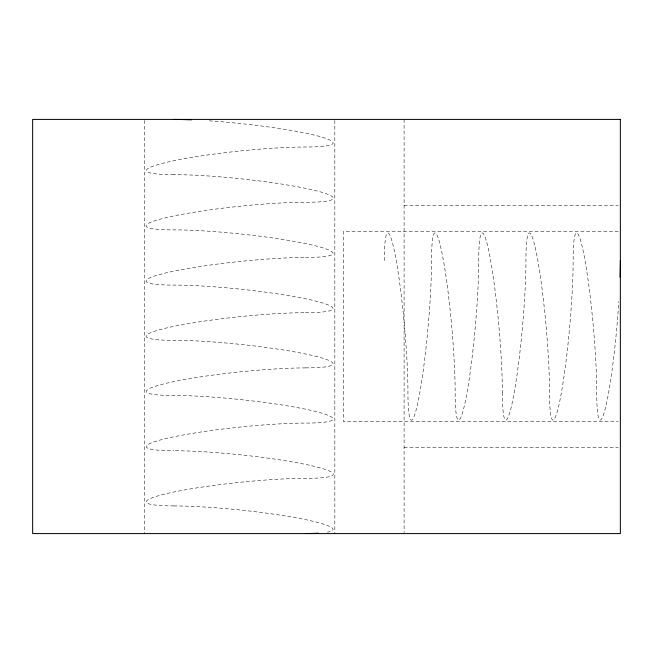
<?xml version="1.0" encoding="UTF-8"?>
<svg xmlns="http://www.w3.org/2000/svg" width="653" height="653" viewBox="0 0 653 653"><rect width="100%" height="100%" fill="white"/><g stroke="black" fill="none" stroke-linecap="round" stroke-linejoin="round"><path stroke-width="0.49" stroke-dasharray="3.27 2.45" d="M404.093 205.393L618.309 205.393M618.318 231.35L343.543 231.35L343.543 421.65L618.318 421.65M404.093 447.607L618.309 447.607M404.093 119.409L404.093 532.57M334.818 120.43L334.842 533.591M144.558 120.43L144.533 533.591M305.506 367.868A94.105 9.746 6 0 0 306.02 354.089A94.105 9.746 6 0 0 173.861 340.303A94.105 9.746 -6 0 1 173.355 326.476A94.105 9.746 -6 0 1 305.514 312.697M173.861 505.904A94.105 9.746 -6 0 1 173.355 492.125A94.105 9.746 -6 0 1 305.514 478.347A94.105 9.746 6 0 0 306.02 464.52A94.105 9.746 6 0 0 173.861 450.733M305.514 367.917A94.105 9.746 -6 0 0 173.355 381.695A94.105 9.746 -6 0 0 173.861 395.473A94.105 9.746 6 0 1 306.02 409.3A94.105 9.746 6 0 1 305.506 423.079A94.105 9.746 -6 0 0 173.355 436.906A94.105 9.746 -6 0 0 173.861 450.692M173.861 505.953A94.105 9.746 6 0 1 290.12 516.735A94.105 9.746 6 0 1 327.414 532.195M305.506 312.648A94.105 9.746 6 0 0 306.02 298.87A94.105 9.746 6 0 0 173.861 285.092A94.105 9.746 -6 0 1 173.355 271.264A94.105 9.746 -6 0 1 305.514 257.486M305.506 257.437A94.105 9.746 6 0 0 306.02 243.659A94.105 9.746 6 0 0 173.861 229.872A94.105 9.746 -6 0 1 173.355 216.045A94.105 9.746 -6 0 1 305.514 202.267A94.105 9.746 6 0 0 306.02 188.439A94.105 9.746 6 0 0 173.861 174.661M209.295 120.829A94.105 9.746 6 0 1 318.99 136.289A94.105 9.746 6 0 1 305.506 147.007A94.105 9.746 -6 0 0 173.355 160.834A94.105 9.746 -6 0 0 173.861 174.612M384.356 260.588A93.959 8.342 84.9 0 1 396.151 260.106A93.959 8.342 84.9 0 1 407.945 392.412A93.959 8.342 -84.9 0 0 419.757 392.894A93.959 8.342 -84.9 0 0 431.551 260.588A93.959 8.342 84.9 0 1 443.354 260.106A93.959 8.342 84.9 0 1 455.149 392.412A93.959 8.342 -84.9 0 0 466.952 392.894A93.959 8.342 -84.9 0 0 478.747 260.588A93.959 8.342 84.9 0 1 490.55 260.106A93.959 8.342 84.9 0 1 502.345 392.412M502.353 392.412A93.959 8.342 -84.9 0 0 514.148 392.894A93.959 8.342 -84.9 0 0 525.943 260.588A93.959 8.342 84.9 0 1 537.745 260.106A93.959 8.342 84.9 0 1 549.54 392.412A93.959 8.342 -84.9 0 0 561.343 392.894A93.959 8.342 -84.9 0 0 573.138 260.588A93.959 8.342 84.9 0 1 584.941 260.106A93.959 8.342 84.9 0 1 596.736 392.412A93.959 8.342 -84.9 0 0 605.551 407.439A93.959 8.342 -84.9 0 0 618.815 301.67"/><path stroke-width="0.98" d="M318.346 533.175A94.105 9.746 6 0 1 305.506 533.509M173.861 119.442A94.105 9.746 6 0 1 191.435 119.842M620.342 260.588A93.959 8.342 -84.9 0 1 620.04 277.158M620.35 119.409L32.65 119.409L32.65 533.591L620.35 533.591L620.35 119.409"/></g></svg>
